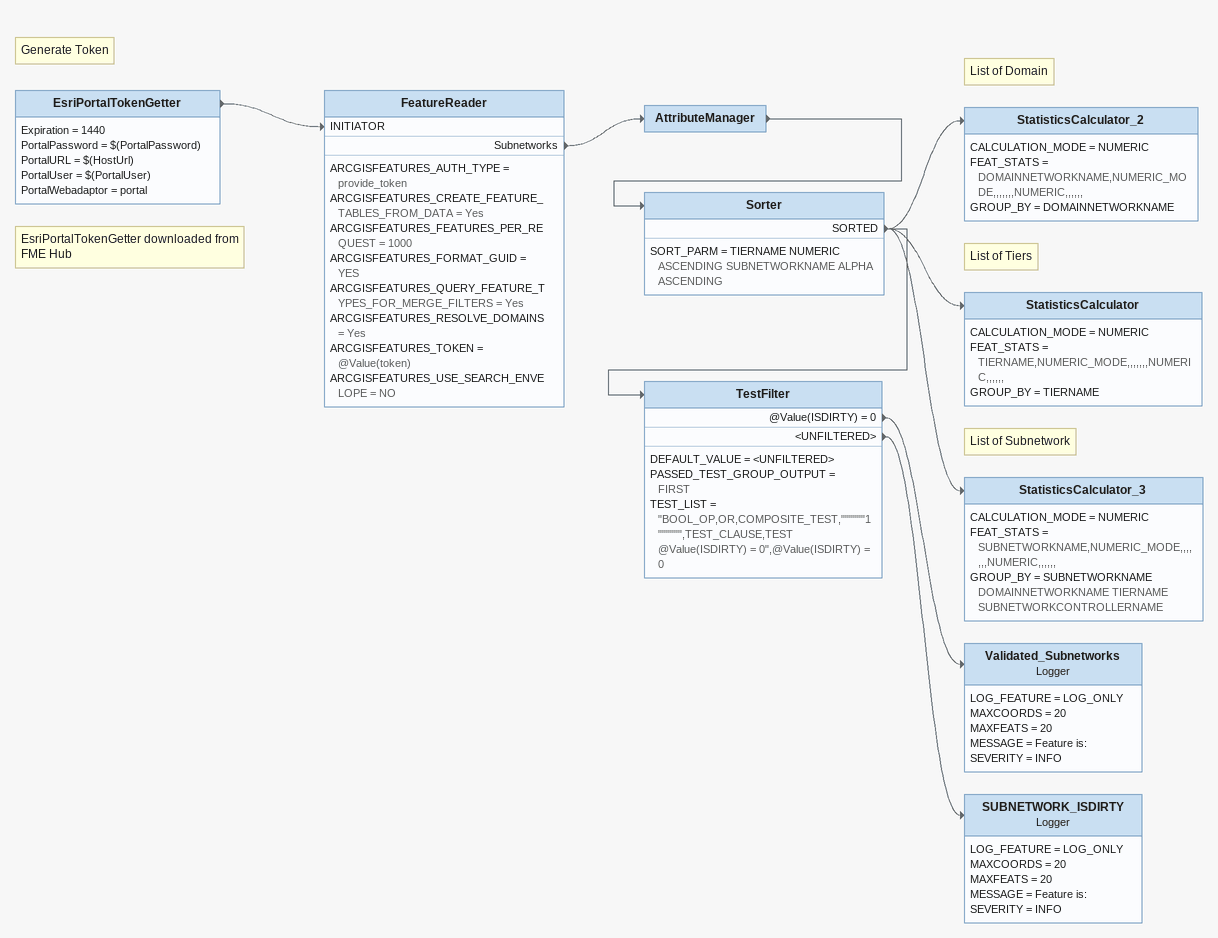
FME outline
Note: Generate Token
Note: EsriPortalTokenGetter downloaded from FME Hub
EsriPortalTokenGetter
    Expiration = 1440
    PortalPassword = $(PortalPassword)
    PortalURL = $(HostUrl)
    PortalUser = $(PortalUser)
    PortalWebadaptor = portal
    -> FeatureReader [INITIATOR]
FeatureReader
    ARCGISFEATURES_AUTH_TYPE = provide_token
    ARCGISFEATURES_CREATE_FEATURE_TABLES_FROM_DATA = Yes
    ARCGISFEATURES_FEATURES_PER_REQUEST = 1000
    ARCGISFEATURES_FORMAT_GUID = YES
    ARCGISFEATURES_QUERY_FEATURE_TYPES_FOR_MERGE_FILTERS = Yes
    ARCGISFEATURES_RESOLVE_DOMAINS = Yes
    ARCGISFEATURES_TOKEN = @Value(token)
    ARCGISFEATURES_USE_SEARCH_ENVELOPE = NO
    Subnetworks -> AttributeManager
AttributeManager
    -> Sorter
Sorter
    SORT_PARM = TIERNAME NUMERIC ASCENDING SUBNETWORKNAME ALPHA ASCENDING
    SORTED -> TestFilter
    SORTED -> StatisticsCalculator_2
    SORTED -> StatisticsCalculator
    SORTED -> StatisticsCalculator_3
Note: List of Domain
StatisticsCalculator_2
    CALCULATION_MODE = NUMERIC
    FEAT_STATS = DOMAINNETWORKNAME,NUMERIC_MODE,,,,,,,NUMERIC,,,,,,
    GROUP_BY = DOMAINNETWORKNAME
Note: List of Tiers
StatisticsCalculator
    CALCULATION_MODE = NUMERIC
    FEAT_STATS = TIERNAME,NUMERIC_MODE,,,,,,,NUMERIC,,,,,,
    GROUP_BY = TIERNAME
Note: List of Subnetwork
StatisticsCalculator_3
    CALCULATION_MODE = NUMERIC
    FEAT_STATS = SUBNETWORKNAME,NUMERIC_MODE,,,,,,,NUMERIC,,,,,,
    GROUP_BY = SUBNETWORKNAME DOMAINNETWORKNAME TIERNAME SUBNETWORKCONTROLLERNAME
TestFilter
    DEFAULT_VALUE = <UNFILTERED>
    PASSED_TEST_GROUP_OUTPUT = FIRST
    TEST_LIST = "BOOL_OP,OR,COMPOSITE_TEST,""""""1"""""",TEST_CLAUSE,TEST @Value(ISDIRTY) = 0",@Value(ISDIRTY) = 0
    @Value(ISDIRTY) = 0 -> Validated_Subnetworks
    <UNFILTERED> -> SUBNETWORK_ISDIRTY
Validated_Subnetworks: Logger
    LOG_FEATURE = LOG_ONLY
    MAXCOORDS = 20
    MAXFEATS = 20
    MESSAGE = Feature is:
    SEVERITY = INFO
SUBNETWORK_ISDIRTY: Logger
    LOG_FEATURE = LOG_ONLY
    MAXCOORDS = 20
    MAXFEATS = 20
    MESSAGE = Feature is:
    SEVERITY = INFO
